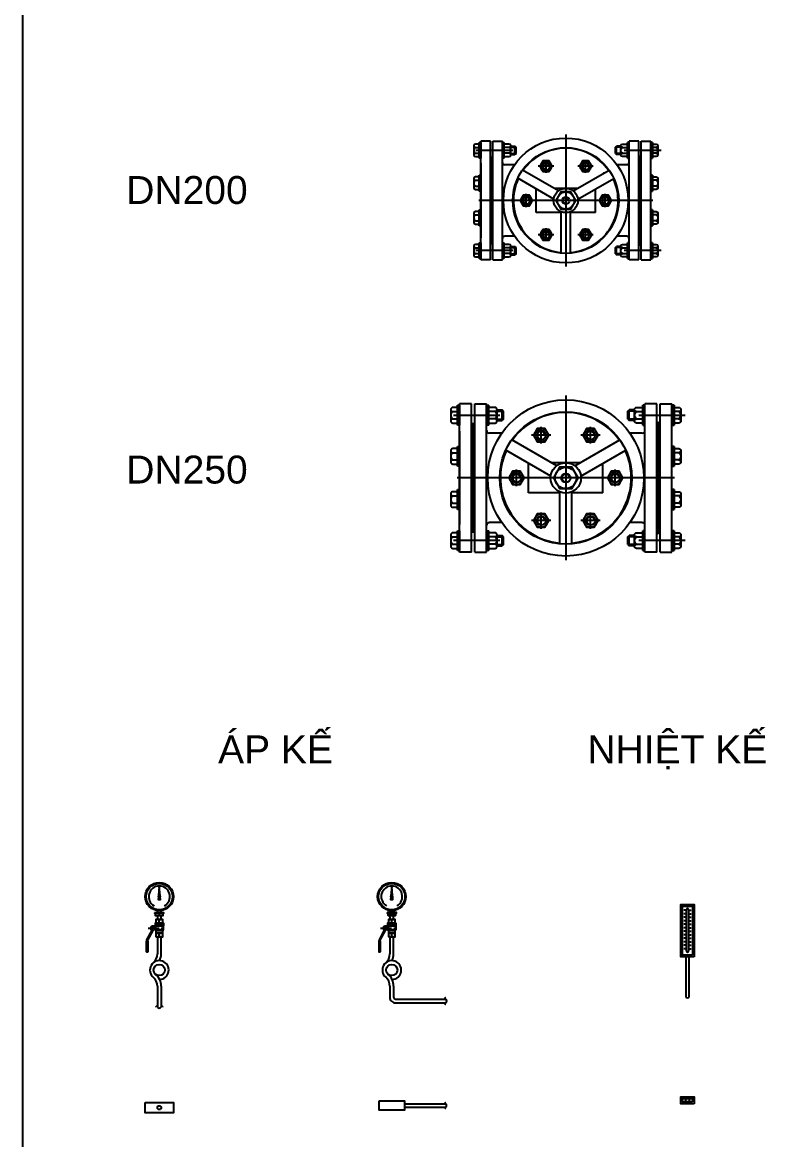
# Model space of a CAD drawing. Header units: millimetres. Extents: x 1218 to 72853, y -34712 to 16286.
# Drawn here: x 58011 to 60140, y 8176 to 11377 of the extents above; entities that cross this region are included whole.
import ezdxf
from ezdxf.enums import TextEntityAlignment as Align

# ---------------------------------------------------------------- set-up
doc = ezdxf.new("R2010")
doc.units = ezdxf.units.MM
doc.linetypes.add('CENTER', pattern=[50.8, 31.75, -6.35, 6.35, -6.35])
doc.styles.get("Standard").update_dxf_attribs({"font": 'arial.ttf'})

# ---------------------------------------------------------------- blocks, each defined once
blk = doc.blocks.new('dai oc M20')
for p, q in [((25872.5, -5702.3, 1381.5), (25872.5, -5698.3, 1381.5)), ((25872.5, -5698.3, 1381.5), (25910.5, -5698.3, 1381.5)), ((25872.5, -5702.3, 1381.5), (25910.5, -5702.3, 1381.5)), ((25876.5, -5702.3, 1381.5), (25876.5, -5714.3, 1381.5)), ((25906.5, -5714.3, 1381.5), (25906.5, -5702.3, 1381.5)), ((25910.5, -5698.3, 1381.5), (25910.5, -5702.3, 1381.5)), ((25880.4, -5718.3, 1381.5), (25902.6, -5718.3, 1381.5)), ((25881.5, -5718.3, 1381.5), (25881.5, -5728.3, 1381.5)), ((25881.5, -5728.3, 1381.5), (25901.5, -5728.3, 1381.5)), ((25884, -5730.8, 1381.5), (25881.5, -5728.3, 1381.5)), ((25884, -5718.3, 1381.5), (25884, -5730.8, 1381.5)), ((25884, -5730.8, 1381.5), (25899, -5730.8, 1381.5)), ((25899, -5718.3, 1381.5), (25899, -5730.8, 1381.5)), ((25899, -5730.8, 1381.5), (25901.5, -5728.3, 1381.5)), ((25901.5, -5718.3, 1381.5), (25901.5, -5728.3, 1381.5))]:
    blk.add_line(p, q)
at = {"elevation": 1381.5}
for points in [[(25884.5, -5714.3), (25884.5, -5702.3)], [(25898.5, -5714.3), (25898.5, -5702.3)]]:
    blk.add_lwpolyline(points, dxfattribs=at)
for centre, radius, start, end in [((25880.5, -5714.3, 1381.5), 4, 180.2478, 359.7522), ((25891.5, -5710.1, 1381.5), 8.14, 210.7312, 329.2688), ((25902.5, -5714.3, 1381.5), 4, 180.2478, 359.7522)]:
    blk.add_arc(centre, radius, start, end)
blk = doc.blocks.new('bulong M20')
for p, q in [((25872.5, -5642.3, 1381.5), (25910.5, -5642.3, 1381.5)), ((25872.5, -5646.3, 1381.5), (25872.5, -5642.3, 1381.5)), ((25910.5, -5642.3, 1381.5), (25872.5, -5642.3, 1381.5)), ((25876.5, -5633.2, 1381.5), (25876.5, -5642.3, 1381.5)), ((25902.6, -5629.3, 1381.5), (25880.4, -5629.3, 1381.5)), ((25906.5, -5642.3, 1381.5), (25906.5, -5633.2, 1381.5)), ((25910.5, -5642.3, 1381.5), (25910.5, -5646.3, 1381.5)), ((25910.5, -5646.3, 1381.5), (25872.5, -5646.3, 1381.5))]:
    blk.add_line(p, q)
at = {"elevation": 1381.5}
for points in [[(25884.5, -5633.2), (25884.5, -5642.3)], [(25898.5, -5633.2), (25898.5, -5642.3)]]:
    blk.add_lwpolyline(points, dxfattribs=at)
for centre, radius, start, end in [((25880.5, -5633.3, 1381.5), 4, 0.2478, 179.7522), ((25891.5, -5637.4, 1381.5), 8.14, 30.7312, 149.2688), ((25902.5, -5633.3, 1381.5), 4, 0.2478, 179.7522)]:
    blk.add_arc(centre, radius, start, end)
blk = doc.blocks.new('VANCONG-DN200 PCCC')
for p, q in [((-215.9, 170), (-243.4, 170)), ((-243.4, -170), (-243.4, 170)), ((-215.9, -170), (-215.9, 170)), ((-208.8, 170), (-181.3, 170)), ((-208.8, -170), (-208.8, 170)), ((-181.3, -170), (-181.3, 170)), ((208.8, 170), (181.3, 170)), ((181.3, -170), (181.3, 170)), ((208.8, -170), (208.8, 170)), ((215.9, 170), (243.4, 170)), ((215.9, -170), (215.9, 170)), ((243.4, -170), (243.4, 170)), ((212.4, 125.9), (208.8, 129.4)), ((212.4, 125.9), (215.9, 129.4)), ((-243.4, 107.1), (-243.4, -107.2)), ((-212.4, -125.9), (-212.4, 125.9)), ((-212.4, -125.8), (-212.4, 125.9)), ((-146.6, 102.6), (-175.4, 102.6)), ((175.4, 102.6), (146.6, 102.6)), ((212.4, -125.9), (212.4, 125.9)), ((212.4, -125.8), (212.4, 125.9)), ((-20.8, 27.9), (-123.8, 87.3)), ((20.8, 27.8), (123.8, 87.3)), ((-34.5, 4.1), (-137.5, 63.6)), ((-85.2, -34.6), (-85.2, 33.4)), ((32.5, 34.6), (-32.5, 34.6)), ((34.5, 4.1), (137.5, 63.5)), ((85.2, -34.6), (85.2, 33.3)), ((-13.7, -150.9), (-13.7, -31.9)), ((13.7, -150.9), (13.7, -31.9)), ((-13.7, -34.6), (-85.2, -34.6)), ((85.2, -34.6), (13.7, -34.6)), ((-146.6, -102.6), (-175.4, -102.6)), ((175.4, -102.6), (146.6, -102.6)), ((212.4, -125.9), (208.8, -129.4)), ((212.4, -125.9), (215.9, -129.4)), ((-215.9, -170), (-243.4, -170)), ((-208.8, -170), (-181.3, -170)), ((208.8, -170), (181.3, -170)), ((215.9, -170), (243.4, -170))]:
    blk.add_line(p, q)
at = {"ltscale": 5}
for p, q in [((0, 188.9), (0, -188.9)), ((-191.9, 143.2), (-257.4, 143.2)), ((-151.4, 143.2), (-225.8, 143.2)), ((232.8, 143.2), (167.3, 143.2)), ((273.3, 143.2), (198.9, 143.2)), ((-34.3, 97.9), (-78.8, 97.9)), ((-56.5, 79), (-56.5, 116.9)), ((78.8, 97.9), (34.3, 97.9)), ((56.5, 79), (56.5, 116.9)), ((249, 0), (-249, 0)), ((-90.9, 0), (-135.3, 0)), ((-113.1, -18.9), (-113.1, 18.9)), ((135.3, 0), (90.9, 0)), ((113.1, -18.9), (113.1, 18.9)), ((-56.5, -116.9), (-56.5, -79)), ((56.5, -116.9), (56.5, -79)), ((-34.3, -97.9), (-78.8, -97.9)), ((78.8, -97.9), (34.3, -97.9)), ((-191.9, -143.1), (-257.4, -143.1)), ((-151.4, -143.2), (-224, -143.2)), ((232.8, -143.2), (167.3, -143.2)), ((273.3, -143.1), (200.7, -143.1))]:
    blk.add_line(p, q, dxfattribs=at)
at = {"flags": 128}
for points in [[(-38.9, 97.9), (-47.7, 113.2), (-65.4, 113.2), (-74.2, 97.9), (-65.4, 82.7), (-47.7, 82.7)], [(74.2, 97.9), (65.4, 113.2), (47.7, 113.2), (38.9, 97.9), (47.7, 82.7), (65.4, 82.7)], [(-95.5, 0), (-104.3, 15.3), (-121.9, 15.3), (-130.7, 0), (-121.9, -15.3), (-104.3, -15.3)], [(28.3, 0), (14.2, 24.5), (-14.1, 24.5), (-28.2, 0), (-14.1, -24.5), (14.2, -24.5)], [(130.7, 0), (121.9, 15.3), (104.3, 15.3), (95.5, 0), (104.3, -15.3), (121.9, -15.3)], [(-38.9, -97.9), (-47.7, -82.7), (-65.4, -82.7), (-74.2, -97.9), (-65.4, -113.2), (-47.7, -113.2)], [(74.2, -97.9), (65.4, -82.7), (47.7, -82.7), (38.9, -97.9), (47.7, -113.2), (65.4, -113.2)]]:
    blk.add_lwpolyline(points, close=True, dxfattribs=at)
for centre, radius in [((0, 0), 178.9), ((0, 0), 151.5), ((-56.5, 97.9), 15.3), ((-56.5, 97.9), 10.6), ((56.5, 97.9), 15.3), ((56.5, 97.9), 10.6), ((0, 0), 34.8), ((-113.1, 0), 15.3), ((-113.1, 0), 10.6), ((0, 0), 24.5), ((0, 0), 10.5), ((113.1, 0), 15.3), ((113.1, 0), 10.6), ((-56.5, -97.9), 15.3), ((-56.5, -97.9), 10.6), ((56.5, -97.9), 15.3), ((56.5, -97.9), 10.6)]:
    blk.add_circle(centre, radius)
for centre, radius, start, end in [((0, 0), 149.9, 35.2342, 144.7349), ((-56.5, 97.9), 8.81, 0, 270), ((56.5, 97.9), 8.81, 0, 270), ((175.4, 108.6), 5.96, 270, 0), ((113.1, 68.9), 10.6, 114.8602, 125.1089), ((0, 0), 149.9, 155.2342, 264.7503), ((0, 0), 149.9, 275.2497, 24.7349), ((-113.1, 0), 8.81, 0, 270), ((0, 0), 8.7, 0, 269.8207), ((113.1, 0), 8.81, 0, 270), ((-56.5, -97.9), 8.81, 0, 270), ((56.5, -97.9), 8.81, 0, 270), ((-175.4, -108.6), 5.96, 90, 180), ((175.4, -108.6), 5.96, 0, 90)]:
    blk.add_arc(centre, radius, start, end)
at = {"ltscale": 5}
blk.add_arc((-175.4, 108.6), 5.96, 180, 270, dxfattribs=at)
at = {"yscale": 1.192982456141181}
for name, p, xscale, zscale, rotation in [('bulong M20', (-6979.3, -30744.4, -1648.1), 1.192982456141181, 1.192982456141181, 90), ('dai oc M20', (-6979.3, -30744.4, -1648.1), 1.192982456141181, 1.192982456141181, 90), ('dai oc M20', (6979.3, -30744.4, -1648.1), -1.192982456141181, 1.192982456140351, 270), ('bulong M20', (6979.3, -30744.4, -1648.1), -1.192982456141181, 1.192982456140351, 270), ('bulong M20', (-6979.3, -30838.6, -1648.1), 1.192982456141181, 1.192982456141181, 90), ('bulong M20', (6979.3, -30838.6, -1648.1), -1.192982456141181, 1.192982456140351, 270), ('bulong M20', (-6979.3, -30937.6, -1648.1), 1.192982456141181, 1.192982456141181, 90), ('bulong M20', (6979.3, -30937.6, -1648.1), -1.192982456141181, 1.192982456140351, 270), ('bulong M20', (-6979.3, -31031.9, -1648.1), 1.192982456141181, 1.192982456141181, 90), ('dai oc M20', (-6979.3, -31031.9, -1648.1), 1.192982456141181, 1.192982456141181, 90), ('dai oc M20', (6979.3, -31031.9, -1648.1), -1.192982456141181, 1.192982456140351, 270), ('bulong M20', (6979.3, -31031.9, -1648.1), -1.192982456141181, 1.192982456140351, 270)]:
    blk.add_blockref(name, p, dxfattribs=dict(at, xscale=xscale, zscale=zscale, rotation=rotation))
at = {"flags": 1}
for p in [(-243.4, 0), (243.4, 0)]:
    blk.add_attdef('AMC', p, '', height=0.5, dxfattribs=at)
blk = doc.blocks.new('NUT1')
blk.add_line((0, 11.9), (0, 1.1))
for points in [[(-16.5, 16), (-16.5, 13), (16.5, 13), (16.5, 16)], [(-13, 13), (13, 13), (13, 0), (-13, 0)]]:
    blk.add_lwpolyline(points, close=True)
for centre, start, end in [((-6.5, -6.5), 70.5288, 109.4712), ((-6.5, 19.5), 250.5288, 289.4712), ((6.5, -6.5), 70.5288, 109.4712), ((6.5, 19.5), 250.5288, 289.4712)]:
    blk.add_arc(centre, 19.5, start, end)
blk = doc.blocks.new('APKE-FRONT PCCC')
h = blk.add_hatch(color=256)
edge = h.paths.add_edge_path()
edge.add_line((-2.8, 315.2), (-3.3, 308.7))
edge.add_line((-3.3, 308.7), (3.4, 308.8))
edge.add_line((3.4, 308.8), (2.8, 315.2))
edge.add_arc((0, 317.1), 3.42, -34.3988, 44.7805)
edge.add_line((2.4, 319.5), (-0.1, 347.4))
edge.add_line((-0.1, 347.4), (-2.4, 319.5))
edge.add_arc((0, 317.1), 3.42, 135.6153, 214.7945)
edge = h.paths.add_edge_path(flags=16)
edge.add_arc((0, 317.1), 1.47, -149.8021, 210.1979)
at = {"linetype": 'Continuous'}
for p, q in [((-23.2, 231.5), (-23.5, 231)), ((-23.2, 224.7), (-20.6, 224.7)), ((-20.5, 231.5), (-20.3, 231)), ((-23.2, 222.5), (-23.5, 223)), ((-20.5, 222.5), (-20.3, 223))]:
    blk.add_line(p, q, dxfattribs=at)
for p, q in [((-17.8, 231.5), (-17.8, 222.5)), ((-13, 231.5), (-17.8, 231.5)), ((-11.8, 232.3), (-13, 231.5)), ((-10.5, 232.3), (-11.8, 232.3)), ((0, 242), (0, 250.9)), ((-17.8, 222.5), (-13, 222.5)), ((-13, 222.5), (-11.8, 221.7)), ((-11.8, 221.7), (-10.5, 221.7)), ((-10.8, 222.1), (-9.7, 220.5)), ((0, 202.3), (0, 211.2))]:
    blk.add_line(p, q)
blk.add_lwpolyline([(-2.8, 315.2), (-3.3, 308.7), (3.4, 308.8), (2.8, 315.2, 0.35992), (2.4, 319.5), (-0.1, 347.4), (-2.4, 319.5, 0.35992)], format="xyb", close=True)
for points in [[(-5.4, 276.9), (-5.4, 271.2), (5.4, 271.2), (5.4, 276.9)], [(-23.5, 229.4), (-24.3, 228.6), (-24.3, 225.4), (-23.5, 224.6)], [(-13, 222.5), (-13, 231.5)], [(-9.7, 241.2), (-12.2, 241.2), (-12.2, 233.1)], [(11.3, 232.3), (-11.3, 232.3), (-12.2, 233.1)], [(12.2, 233.1), (-12.2, 233.1)], [(-11.8, 232.3), (-11.8, 221.7)], [(9.7, 241.2), (12.2, 241.2), (12.2, 233.1), (11.3, 232.3), (11.3, 222.1), (9.7, 220.5)], [(11.3, 222.1), (-10.8, 222.1)], [(-9.7, 220.5), (-9.7, 212), (9.7, 212), (9.7, 220.5)], [(-9.7, 220.5), (9.7, 220.5)], [(5.4, 153.4), (5.4, 201.5), (-5.4, 201.5), (-5.4, 153.4)], [(-35.7, 190.5), (-34, 190.5)], [(-5.4, 60.4), (-5.4, 0)], [(5.4, 60.4), (5.4, 0)]]:
    blk.add_lwpolyline(points)
for points in [[(-5.4, 251.7), (5.4, 251.7), (5.4, 262.5), (-5.4, 262.5)], [(-17.8, 230.2), (-18.6, 230.2), (-18.6, 223.7), (-17.8, 223.7)], [(12.2, 241.2), (-12.2, 241.2), (-12.2, 239.6), (12.2, 239.6)], [(-9.7, 241.2), (9.7, 241.2), (9.7, 251.7), (-9.7, 251.7)], [(-9.7, 201.5), (9.7, 201.5), (9.7, 212), (-9.7, 212)]]:
    blk.add_lwpolyline(points, close=True)
for points in [[(-35.7, 190.5), (-35.7, 191.7, -0.12498), (-35.3, 193.3), (-20.4, 220.7, 0.12498), (-20.3, 221.1), (-20.3, 231.5, -0.414214), (-18.6, 233.1), (-14.6, 233.1), (-14.6, 231.5), (-14.6, 231.5), (-18.6, 231.5), (-18.6, 221.1, -0.12498), (-18.9, 219.9), (-33.9, 192.5, 0.12498), (-34, 191.7), (-34, 190.5, -1)], [(-11.3, 232.3, -0.173116), (-10.8, 222.1)], [(-34, 190.5), (-33.2, 189.7), (-33.2, 159.3, -1), (-36.5, 159.3), (-36.5, 189.7), (-35.7, 190.5)], [(-5.4, 0, 0.373458), (5.4, 0)]]:
    blk.add_lwpolyline(points, format="xyb")
at = {"linetype": 'CENTER'}
blk.add_lwpolyline([(-32.4, 227), (16.2, 227)], dxfattribs=at)
at = {"linetype": 'Continuous'}
for points in [[(-20.6, 231.6), (-23.2, 231.6, 0.295391), (-23.2, 229.3), (-20.6, 229.3, 0.295391)], [(-20.6, 222.4), (-23.2, 222.4, -0.295391), (-23.2, 224.7), (-20.6, 224.7, -0.295391)]]:
    blk.add_lwpolyline(points, format="xyb", close=True, dxfattribs=at)
for points in [[(-23.5, 231), (-23.5, 223)], [(-23.5, 223), (-23.5, 231)], [(-20.3, 223), (-20.3, 231)]]:
    blk.add_lwpolyline(points, dxfattribs=at)
at = {"const_width": 6.76}
for points in [[(-5.4, 3.3, 0.414214), (-8.8, 0)], [(5.4, 3.4, -0.414214), (8.8, 0)]]:
    blk.add_lwpolyline(points, format="xyb", dxfattribs=at)
for centre, radius in [((0, 317.1), 40.5), ((0, 317.1), 37.8), ((0, 317.1), 1.47), ((0, 106.9), 16.2)]:
    blk.add_circle(centre, radius)
for centre, radius, start, end in [((0, 317.1), 30.3, 300, 240), ((-4.9, 237.1), 14.6, 70.5288, 109.4712), ((-4.9, 255.8), 14.6, 250.5288, 289.4712), ((4.9, 237.1), 14.6, 70.5288, 109.4712), ((4.9, 255.8), 14.6, 250.5288, 289.4712), ((-4.9, 197.4), 14.6, 70.5288, 109.4712), ((-4.9, 216), 14.6, 250.5288, 289.4712), ((4.9, 197.4), 14.6, 70.5288, 109.4712), ((4.9, 216), 14.6, 250.5288, 289.4712), ((0, 106.9), 27, 271.9549, 229.876), ((-39.2, 153.4), 33.8, 310.124, 0), ((-39.2, 153.4), 44.6, 334.0875, 0), ((-39.2, 60.4), 33.8, 0, 49.876), ((-39.2, 60.4), 44.6, 0, 49.876)]:
    blk.add_arc(centre, radius, start, end)
at = {"linetype": 'Continuous'}
for centre, start, end in [((-15.6, 227), 163.2213, 196.7787), ((-28.2, 227), 343.2213, 16.7787)]:
    blk.add_arc(centre, 7.9, start, end, dxfattribs=at)
at = {"xscale": 0.8107028100290337, "yscale": 0.5404685400193558, "zscale": 0.5404685400193558}
blk.add_blockref('NUT1', (0, 262.5), dxfattribs=at)
blk = doc.blocks.new('APKE TYPE L-FRONT PCCC')
h = blk.add_hatch(color=256)
edge = h.paths.add_edge_path()
edge.add_line((-158.2, 297.1), (-158.8, 290.7))
edge.add_line((-158.8, 290.7), (-152, 290.7))
edge.add_line((-152, 290.7), (-152.6, 297.1))
edge.add_arc((-155.4, 299.1), 3.42, -34.3988, 44.7805)
edge.add_line((-153, 301.5), (-155.5, 329.3))
edge.add_line((-155.5, 329.3), (-157.9, 301.4))
edge.add_arc((-155.4, 299.1), 3.42, 135.6153, 214.7945)
edge = h.paths.add_edge_path(flags=16)
edge.add_arc((-155.4, 299.1), 1.47, -149.8021, 210.1979)
for p, q in [((-155.4, 224), (-155.4, 232.8)), ((-173.3, 213.4), (-173.3, 204.5)), ((-168.4, 213.4), (-173.3, 213.4)), ((-173.3, 204.5), (-168.4, 204.5)), ((-167.2, 214.2), (-168.4, 213.4)), ((-168.4, 204.5), (-167.2, 203.7)), ((-166, 214.2), (-167.2, 214.2)), ((-167.2, 203.7), (-166, 203.7)), ((-166.2, 204.1), (-165.1, 202.4)), ((-155.4, 184.2), (-155.4, 193.1))]:
    blk.add_line(p, q)
at = {"linetype": 'Continuous'}
for p, q in [((-178.6, 213.4), (-178.9, 212.9)), ((-178.6, 204.5), (-178.9, 204.9)), ((-178.6, 206.6), (-176, 206.6)), ((-176, 213.4), (-175.7, 212.9)), ((-176, 204.5), (-175.7, 204.9))]:
    blk.add_line(p, q, dxfattribs=at)
blk.add_lwpolyline([(-158.2, 297.1), (-158.8, 290.7), (-152, 290.7), (-152.6, 297.1, 0.35992), (-153, 301.5), (-155.5, 329.3), (-157.9, 301.4, 0.35992)], format="xyb", close=True)
for points in [[(-160.8, 258.9), (-160.8, 253.1), (-150, 253.1), (-150, 258.9)], [(-178.9, 211.4), (-179.7, 210.6), (-179.7, 207.3), (-178.9, 206.5)], [(-168.4, 204.5), (-168.4, 213.4)], [(-165.1, 223.1), (-167.6, 223.1), (-167.6, 215)], [(-144.1, 214.2), (-166.8, 214.2), (-167.6, 215)], [(-143.3, 215), (-167.6, 215)], [(-167.2, 214.2), (-167.2, 203.7)], [(-144.1, 204.1), (-166.2, 204.1)], [(-165.1, 202.4), (-165.1, 193.9), (-145.7, 193.9), (-145.7, 202.4)], [(-165.1, 202.4), (-145.7, 202.4)], [(-145.7, 223.1), (-143.3, 223.1), (-143.3, 215), (-144.1, 214.2), (-144.1, 204.1), (-145.7, 202.4)], [(-191.1, 172.4), (-189.5, 172.4)], [(-150, 135.3), (-150, 183.4), (-160.8, 183.4), (-160.8, 135.3)]]:
    blk.add_lwpolyline(points)
for points in [[(-165.1, 223.1), (-145.7, 223.1), (-145.7, 233.7), (-165.1, 233.7)], [(-160.8, 233.7), (-150, 233.7), (-150, 244.5), (-160.8, 244.5)], [(-173.3, 212.2), (-174.1, 212.2), (-174.1, 205.7), (-173.3, 205.7)], [(-143.3, 223.1), (-167.6, 223.1), (-167.6, 221.5), (-143.3, 221.5)], [(-165.1, 183.4), (-145.7, 183.4), (-145.7, 193.9), (-165.1, 193.9)]]:
    blk.add_lwpolyline(points, close=True)
for points in [[(-191.1, 172.4), (-191.1, 173.7, -0.12498), (-190.7, 175.2), (-175.8, 202.7, 0.12498), (-175.7, 203.1), (-175.7, 213.4, -0.414214), (-174.1, 215), (-170, 215), (-170, 213.4), (-170, 213.4), (-174.1, 213.4), (-174.1, 203, -0.12498), (-174.4, 201.9), (-189.3, 174.4, 0.12498), (-189.5, 173.6), (-189.5, 172.4, -1)], [(-166.8, 214.2, -0.173116), (-166.2, 204.1)], [(-189.5, 172.4), (-188.7, 171.6), (-188.7, 141.2, -1), (-191.9, 141.2), (-191.9, 171.6), (-191.1, 172.4)], [(-160.8, 42.3), (-160.8, 10.8, 0.414214), (-144.6, -5.4), (0, -5.4)], [(-150, 42.3), (-150, 10.8, 0.414214), (-144.6, 5.4), (0, 5.4)], [(0, -5.4, 0.373458), (0, 5.4)]]:
    blk.add_lwpolyline(points, format="xyb")
at = {"linetype": 'CENTER'}
blk.add_lwpolyline([(-187.8, 208.9), (-139.2, 208.9)], dxfattribs=at)
at = {"linetype": 'Continuous'}
for points in [[(-176, 213.5), (-178.6, 213.5, 0.295391), (-178.6, 211.2), (-176, 211.2, 0.295391)], [(-176, 204.4), (-178.6, 204.4, -0.295391), (-178.6, 206.6), (-176, 206.6, -0.295391)]]:
    blk.add_lwpolyline(points, format="xyb", close=True, dxfattribs=at)
for points in [[(-178.9, 212.9), (-178.9, 204.9)], [(-178.9, 204.9), (-178.9, 212.9)], [(-175.7, 204.9), (-175.7, 212.9)]]:
    blk.add_lwpolyline(points, dxfattribs=at)
at = {"const_width": 6.76}
for points in [[(-3.4, 5.4, -0.414214), (0, 8.8)], [(-3.4, -5.4, 0.414214), (0, -8.8)]]:
    blk.add_lwpolyline(points, format="xyb", dxfattribs=at)
for centre, radius in [((-155.4, 299.1), 40.5), ((-155.4, 299.1), 37.8), ((-155.4, 299.1), 1.47), ((-155.4, 88.8), 16.2)]:
    blk.add_circle(centre, radius)
for centre, radius, start, end in [((-155.4, 299.1), 30.3, 300, 240), ((-160.3, 219.1), 14.6, 70.5288, 109.4712), ((-150.6, 219.1), 14.6, 70.5288, 109.4712), ((-160.3, 237.7), 14.6, 250.5288, 289.4712), ((-160.3, 179.3), 14.6, 70.5288, 109.4712), ((-150.6, 237.7), 14.6, 250.5288, 289.4712), ((-150.6, 179.3), 14.6, 70.5288, 109.4712), ((-160.3, 198), 14.6, 250.5288, 289.4712), ((-150.6, 198), 14.6, 250.5288, 289.4712), ((-194.6, 135.3), 33.8, 310.124, 0), ((-194.6, 135.3), 44.6, 334.0875, 0), ((-155.4, 88.8), 27, 271.9549, 229.876), ((-194.6, 42.3), 33.8, 0, 49.876), ((-194.6, 42.3), 44.6, 0, 49.876)]:
    blk.add_arc(centre, radius, start, end)
at = {"linetype": 'Continuous'}
for centre, start, end in [((-171, 208.9), 163.2213, 196.7787), ((-183.6, 208.9), 343.2213, 16.7787)]:
    blk.add_arc(centre, 7.9, start, end, dxfattribs=at)
at = {"xscale": 0.8107028100290337, "yscale": 0.5404685400193558, "zscale": 0.5404685400193558}
blk.add_blockref('NUT1', (-155.4, 244.5), dxfattribs=at)
blk = doc.blocks.new('NHIETKET-FRONT PCCC')
for p, q in [((-5.7, 246), (-10.6, 246)), ((-5.7, 236), (-10.6, 236)), ((-5.7, 226), (-10.6, 226)), ((5.6, 246), (10.6, 246)), ((5.6, 236), (10.6, 236)), ((5.6, 226), (10.6, 226)), ((-5.7, 216), (-10.6, 216)), ((-5.7, 206), (-10.6, 206)), ((-5.7, 196), (-10.6, 196)), ((5.6, 216), (10.6, 216)), ((5.6, 206), (10.6, 206)), ((5.6, 196), (10.6, 196)), ((-5.7, 186), (-10.6, 186)), ((-5.7, 176), (-10.6, 176)), ((-5.7, 166), (-10.6, 166)), ((5.6, 186), (10.6, 186)), ((5.6, 176), (10.6, 176)), ((5.6, 166), (10.6, 166)), ((-5.7, 156), (-10.6, 156)), ((-5.7, 146), (-10.6, 146)), ((-5.7, 136), (-10.6, 136)), ((5.6, 156), (10.6, 156)), ((5.6, 146), (10.6, 146)), ((5.6, 136), (10.6, 136)), ((-4.9, 112.6), (-4.9, 0)), ((4.9, 112.6), (-4.9, 112.6)), ((4.9, 0), (4.9, 112.6))]:
    blk.add_line(p, q)
for points in [[(19, 112.6), (-19, 112.6), (-19, 262.6), (19, 262.6)], [(14, 117.6), (-14, 117.6), (-14, 257.6), (14, 257.6)]]:
    blk.add_lwpolyline(points, close=True)
for points in [[(-2.5, 128.7), (-2.5, 248.7)], [(2.5, 248.7), (2.5, 128.7)]]:
    blk.add_lwpolyline(points)
for centre, radius, start, end in [((0, 248.7), 2.5, 0, 180), ((0, 128.7), 2.5, 180, 0), ((0, 0), 4.92, 180, 0)]:
    blk.add_arc(centre, radius, start, end)
blk = doc.blocks.new('APKE PCCC')
blk.add_lwpolyline([(-40.5, 15), (40.5, 15), (40.5, -15), (-40.5, -15)], close=True)
blk.add_circle((0, 0), 5.4)
blk = doc.blocks.new('APKE TYPE L PCCC')
blk.add_lwpolyline([(-191.9, 13.5), (-118.9, 13.5), (-118.9, -13.5), (-191.9, -13.5)], close=True)
for points in [[(-118.9, 4.9), (0, 4.9)], [(-118.9, -4.9), (0, -4.9)]]:
    blk.add_lwpolyline(points)
at = {"const_width": 6.09}
for points in [[(-3.1, 4.9, -0.414214), (0, 7.9)], [(-3, -4.9, 0.414214), (0, -7.9)]]:
    blk.add_lwpolyline(points, format="xyb", dxfattribs=at)
blk.add_lwpolyline([(0, -4.9, 0.373458), (0, 4.9)], format="xyb")
blk = doc.blocks.new('NHIETKE PCCC')
for points in [[(19, -10), (-19, -10), (-19, 10), (19, 10)], [(14, -5), (-14, -5), (-14, 5), (14, 5)]]:
    blk.add_lwpolyline(points, close=True)
blk.add_circle((0, 0), 4.92)
blk = doc.blocks.new('VANCONG-DN250 PCCC')
at = {"ltscale": 5}
for p, q in [((0, 236.1), (0, -236.1)), ((-239.9, 179), (-321.8, 179)), ((-189.3, 178.9), (-282.2, 178.9)), ((291, 178.9), (209.1, 178.9)), ((341.6, 179), (248.6, 179)), ((-70.7, 98.8), (-70.7, 146.1)), ((70.7, 98.8), (70.7, 146.1)), ((-42.9, 122.4), (-98.5, 122.4)), ((98.5, 122.4), (42.9, 122.4)), ((311.3, 0), (-311.3, 0)), ((-113.6, 0), (-169.1, 0)), ((-141.4, -23.7), (-141.4, 23.7)), ((169.1, 0), (113.6, 0)), ((141.4, -23.7), (141.4, 23.7)), ((-42.9, -122.4), (-98.5, -122.4)), ((-70.7, -146.1), (-70.7, -98.8)), ((98.5, -122.4), (42.9, -122.4)), ((70.7, -146.1), (70.7, -98.8)), ((-239.9, -178.9), (-321.8, -178.9)), ((-189.3, -178.9), (-280, -178.9)), ((291, -178.9), (209.1, -178.9)), ((341.6, -178.9), (250.9, -178.9))]:
    blk.add_line(p, q, dxfattribs=at)
for p, q in [((-269.9, 212.5), (-304.2, 212.5)), ((-304.2, -212.5), (-304.2, 212.5)), ((-269.9, -212.5), (-269.9, 212.5)), ((-261, 212.5), (-226.7, 212.5)), ((-261, -212.5), (-261, 212.5)), ((-226.7, -212.5), (-226.7, 212.5)), ((261, 212.5), (226.7, 212.5)), ((226.7, -212.5), (226.7, 212.5)), ((261, -212.5), (261, 212.5)), ((269.9, 212.5), (304.2, 212.5)), ((269.9, -212.5), (269.9, 212.5)), ((304.2, -212.5), (304.2, 212.5)), ((265.4, 157.3), (261, 161.8)), ((265.4, 157.3), (269.9, 161.8)), ((-304.2, 133.7), (-304.2, -133.7)), ((-265.4, -157.3), (-265.4, 157.4)), ((-265.4, -157.3), (-265.4, 157.3)), ((-183.2, 128.2), (-219.2, 128.2)), ((219.2, 128.2), (183.2, 128.2)), ((265.4, -157.3), (265.4, 157.4)), ((265.4, -157.3), (265.4, 157.3)), ((-26, 34.8), (-154.7, 109.2)), ((26, 34.8), (154.8, 109.1)), ((-43.2, 5.1), (-171.9, 79.5)), ((43.2, 5.1), (171.9, 79.4)), ((-106.5, -43.2), (-106.5, 41.7)), ((40.6, 43.2), (-40.6, 43.2)), ((106.5, -43.2), (106.5, 41.6)), ((-17.1, -43.2), (-106.5, -43.2)), ((-17.1, -188.7), (-17.1, -39.9)), ((17.1, -188.7), (17.1, -39.9)), ((106.5, -43.2), (17.1, -43.2)), ((-183.3, -128.2), (-219.2, -128.2)), ((219.2, -128.2), (183.3, -128.2)), ((265.4, -157.3), (261, -161.8)), ((265.4, -157.3), (269.9, -161.8)), ((-269.9, -212.5), (-304.2, -212.5)), ((-261, -212.5), (-226.7, -212.5)), ((261, -212.5), (226.7, -212.5)), ((269.9, -212.5), (304.2, -212.5))]:
    blk.add_line(p, q)
at = {"flags": 128}
for points in [[(-48.6, 122.4), (-59.7, 141.5), (-81.7, 141.5), (-92.7, 122.4), (-81.7, 103.3), (-59.7, 103.3)], [(92.7, 122.4), (81.7, 141.5), (59.7, 141.5), (48.6, 122.4), (59.7, 103.3), (81.7, 103.3)], [(-119.3, 0), (-130.3, 19.1), (-152.4, 19.1), (-163.4, 0), (-152.4, -19.1), (-130.3, -19.1)], [(35.3, 0), (17.7, 30.6), (-17.6, 30.6), (-35.3, 0), (-17.6, -30.6), (17.7, -30.6)], [(163.4, 0), (152.4, 19.1), (130.3, 19.1), (119.3, 0), (130.3, -19.1), (152.4, -19.1)], [(-48.6, -122.4), (-59.7, -103.3), (-81.7, -103.3), (-92.7, -122.4), (-81.7, -141.5), (-59.7, -141.5)], [(92.7, -122.4), (81.7, -103.3), (59.7, -103.3), (48.6, -122.4), (59.7, -141.5), (81.7, -141.5)]]:
    blk.add_lwpolyline(points, close=True, dxfattribs=at)
for centre, radius in [((0, -0.1), 223.7), ((0, -0.1), 189.4), ((-70.7, 122.4), 19.1), ((-70.7, 122.4), 13.2), ((70.7, 122.4), 19.1), ((70.7, 122.4), 13.2), ((0, 0), 43.5), ((-141.4, 0), 19.1), ((-141.4, 0), 13.2), ((0, 0), 30.6), ((0, 0), 13.1), ((141.4, 0), 19.1), ((141.4, 0), 13.2), ((-70.7, -122.4), 19.1), ((-70.7, -122.4), 13.2), ((70.7, -122.4), 19.1), ((70.7, -122.4), 13.2)]:
    blk.add_circle(centre, radius)
for centre, radius, start, end in [((0, 0), 187.4, 35.2342, 144.7349), ((-70.7, 122.4), 11, 0, 270), ((70.7, 122.4), 11, 0, 270), ((219.2, 135.7), 7.46, 270, 0), ((141.4, 86.2), 13.2, 114.8602, 125.1089), ((0, 0), 187.4, 155.2342, 264.7503), ((0, 0), 187.4, 275.2497, 24.7349), ((-141.4, 0), 11, 0, 270), ((0, 0), 10.9, 0, 269.8207), ((141.4, 0), 11, 0, 270), ((-70.7, -122.4), 11, 0, 270), ((70.7, -122.4), 11, 0, 270), ((-219.2, -135.7), 7.46, 90, 180), ((219.2, -135.7), 7.46, 0, 90)]:
    blk.add_arc(centre, radius, start, end)
at = {"ltscale": 5}
blk.add_arc((-219.2, 135.7), 7.46, 180, 270, dxfattribs=at)
at = {"yscale": 1.491228070176476}
for name, p, xscale, zscale, rotation in [('bulong M20', (-8724.1, -38430.5, -2060.1), 1.491228070176476, 1.491228070176476, 90), ('dai oc M20', (-8724.1, -38430.5, -2060.1), 1.491228070176476, 1.491228070176476, 90), ('dai oc M20', (8724.1, -38430.5, -2060.1), -1.491228070176476, 1.491228070175439, 270), ('bulong M20', (8724.1, -38430.5, -2060.1), -1.491228070176476, 1.491228070175439, 270), ('bulong M20', (-8724.1, -38548.3, -2060.1), 1.491228070176476, 1.491228070176476, 90), ('bulong M20', (8724.1, -38548.3, -2060.1), -1.491228070176476, 1.491228070175439, 270), ('bulong M20', (-8724.1, -38672, -2060.1), 1.491228070176476, 1.491228070176476, 90), ('bulong M20', (8724.1, -38672, -2060.1), -1.491228070176476, 1.491228070175439, 270), ('bulong M20', (-8724.1, -38789.8, -2060.1), 1.491228070176476, 1.491228070176476, 90), ('dai oc M20', (-8724.1, -38789.8, -2060.1), 1.491228070176476, 1.491228070176476, 90), ('dai oc M20', (8724.1, -38789.8, -2060.1), -1.491228070176476, 1.491228070175439, 270), ('bulong M20', (8724.1, -38789.8, -2060.1), -1.491228070176476, 1.491228070175439, 270)]:
    blk.add_blockref(name, p, dxfattribs=dict(at, xscale=xscale, zscale=zscale, rotation=rotation))
at = {"flags": 1}
for p in [(-304.2, 0), (304.2, 0)]:
    blk.add_attdef('AMC', p, '', height=0.5, dxfattribs=at)

msp = doc.modelspace()

# ---------------------------------------------------------------- linework, layer by layer
msp.add_line((58010.8, 14914.5), (58010.8, 4974.9))

# ---------------------------------------------------------------- block references
for name, p in [('VANCONG-DN200 PCCC', (59567.5, 10866.3)), ('VANCONG-DN250 PCCC', (59567.5, 10071.6)), ('APKE-FRONT PCCC', (58403.1, 8554.9)), ('APKE TYPE L-FRONT PCCC', (59224.4, 8573)), ('NHIETKET-FRONT PCCC', (59916.1, 8586.9)), ('NHIETKE PCCC', (59916.1, 8288.8)), ('APKE PCCC', (58403.1, 8267.6)), ('APKE TYPE L PCCC', (59224.4, 8273.4))]:
    msp.add_blockref(name, p)

# ---------------------------------------------------------------- texts
at = {"color": 2, "ltscale": 500}
for s, p in [('DN200', (58482.4, 10896.4)), ('DN250', (58482.4, 10095.5))]:
    msp.add_text(s, height=80, rotation=360, dxfattribs=at).set_placement(p, align=Align.MIDDLE_CENTER)
at = {"color": 1, "ltscale": 500}
for s, p in [('ÁP KẾ', (58571.4, 9253.9)), ('NHIỆT KẾ', (59629.4, 9253.9))]:
    msp.add_text(s, height=80, rotation=360, dxfattribs=at).set_placement(p)

doc.saveas('drawing.dxf')
